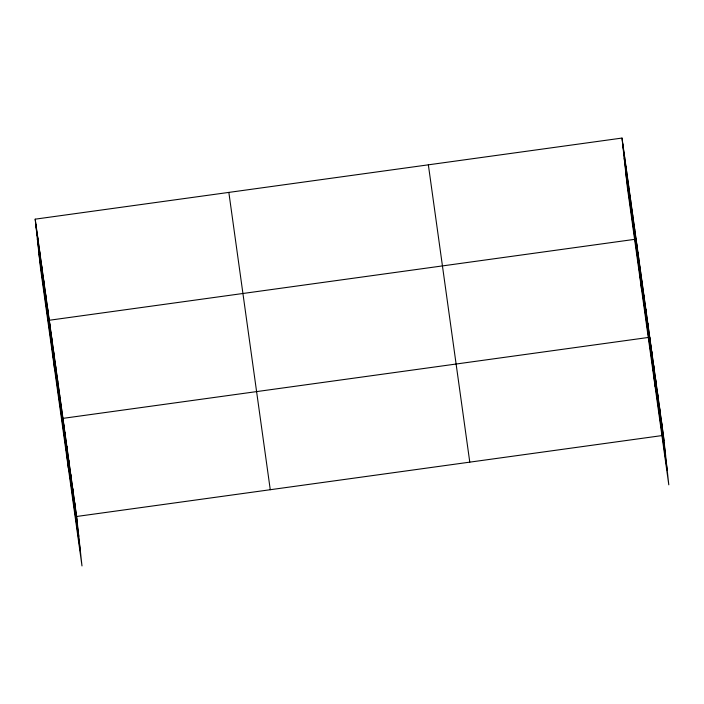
<?xml version="1.0" encoding="UTF-8"?>
<svg xmlns="http://www.w3.org/2000/svg" width="704" height="704" viewBox="0 0 704 704"><rect width="100%" height="100%" fill="white"/><g stroke="black" fill="none" stroke-linecap="round" stroke-linejoin="round"><path stroke-width="1.06" d="M35.2 219.164L76.622 516.481L81.99 565.937L40.568 268.62L35.2 219.164L622.01 138.063L663.432 435.38L668.8 484.836L627.378 187.519L622.01 138.063M648.683 337.41L62.955 418.37L68.323 467.826M76.622 516.481L663.432 435.38M622.582 143.361L664.004 440.686M624.166 157.934L665.588 455.25M625.794 172.946L667.216 470.263M428.358 164.824L469.779 462.141M228.844 192.403L270.266 489.72M35.772 224.47L77.194 521.787M37.356 239.043L78.778 536.36M38.993 254.047L80.414 551.373M661.478 421.362L662.05 426.668M659.525 407.343L660.097 412.65M657.571 393.334L658.143 398.631M655.618 379.315L656.19 384.613M653.664 365.297L654.236 370.603M651.71 351.278L652.291 356.585M649.757 337.26L655.134 386.716M647.803 323.25L648.384 328.548M645.85 309.232L646.43 314.538M643.905 295.214L644.477 300.52M641.951 281.195L642.523 286.502M639.998 267.186L640.57 272.483M638.044 253.167L638.616 258.465M641.458 288.605L636.09 239.149L49.28 320.258L54.657 369.706M634.075 224.708L634.656 230.014M632.069 210.267L632.641 215.574M630.054 195.826L630.626 201.133M628.038 181.386L628.619 186.692M626.032 166.945L626.604 172.242M624.017 152.504L624.598 157.802M74.668 502.471L75.249 507.769M72.714 488.453L73.295 493.759M70.761 474.434L71.342 479.741M68.807 460.416L69.388 465.722M66.854 446.406L67.434 451.704M64.909 432.388L65.481 437.686M61.002 404.351L61.574 409.658M59.048 390.342L59.62 395.639M57.094 376.323L57.666 381.621M55.141 362.305L55.722 367.611M53.187 348.286L53.768 353.593M51.234 334.268L51.814 339.574M47.274 305.818L47.846 311.115M45.258 291.377L45.839 296.674M43.243 276.936L43.824 282.234M41.237 262.486L41.809 267.793M39.222 248.046L39.802 253.352M37.215 233.605L37.787 238.911"/></g></svg>
